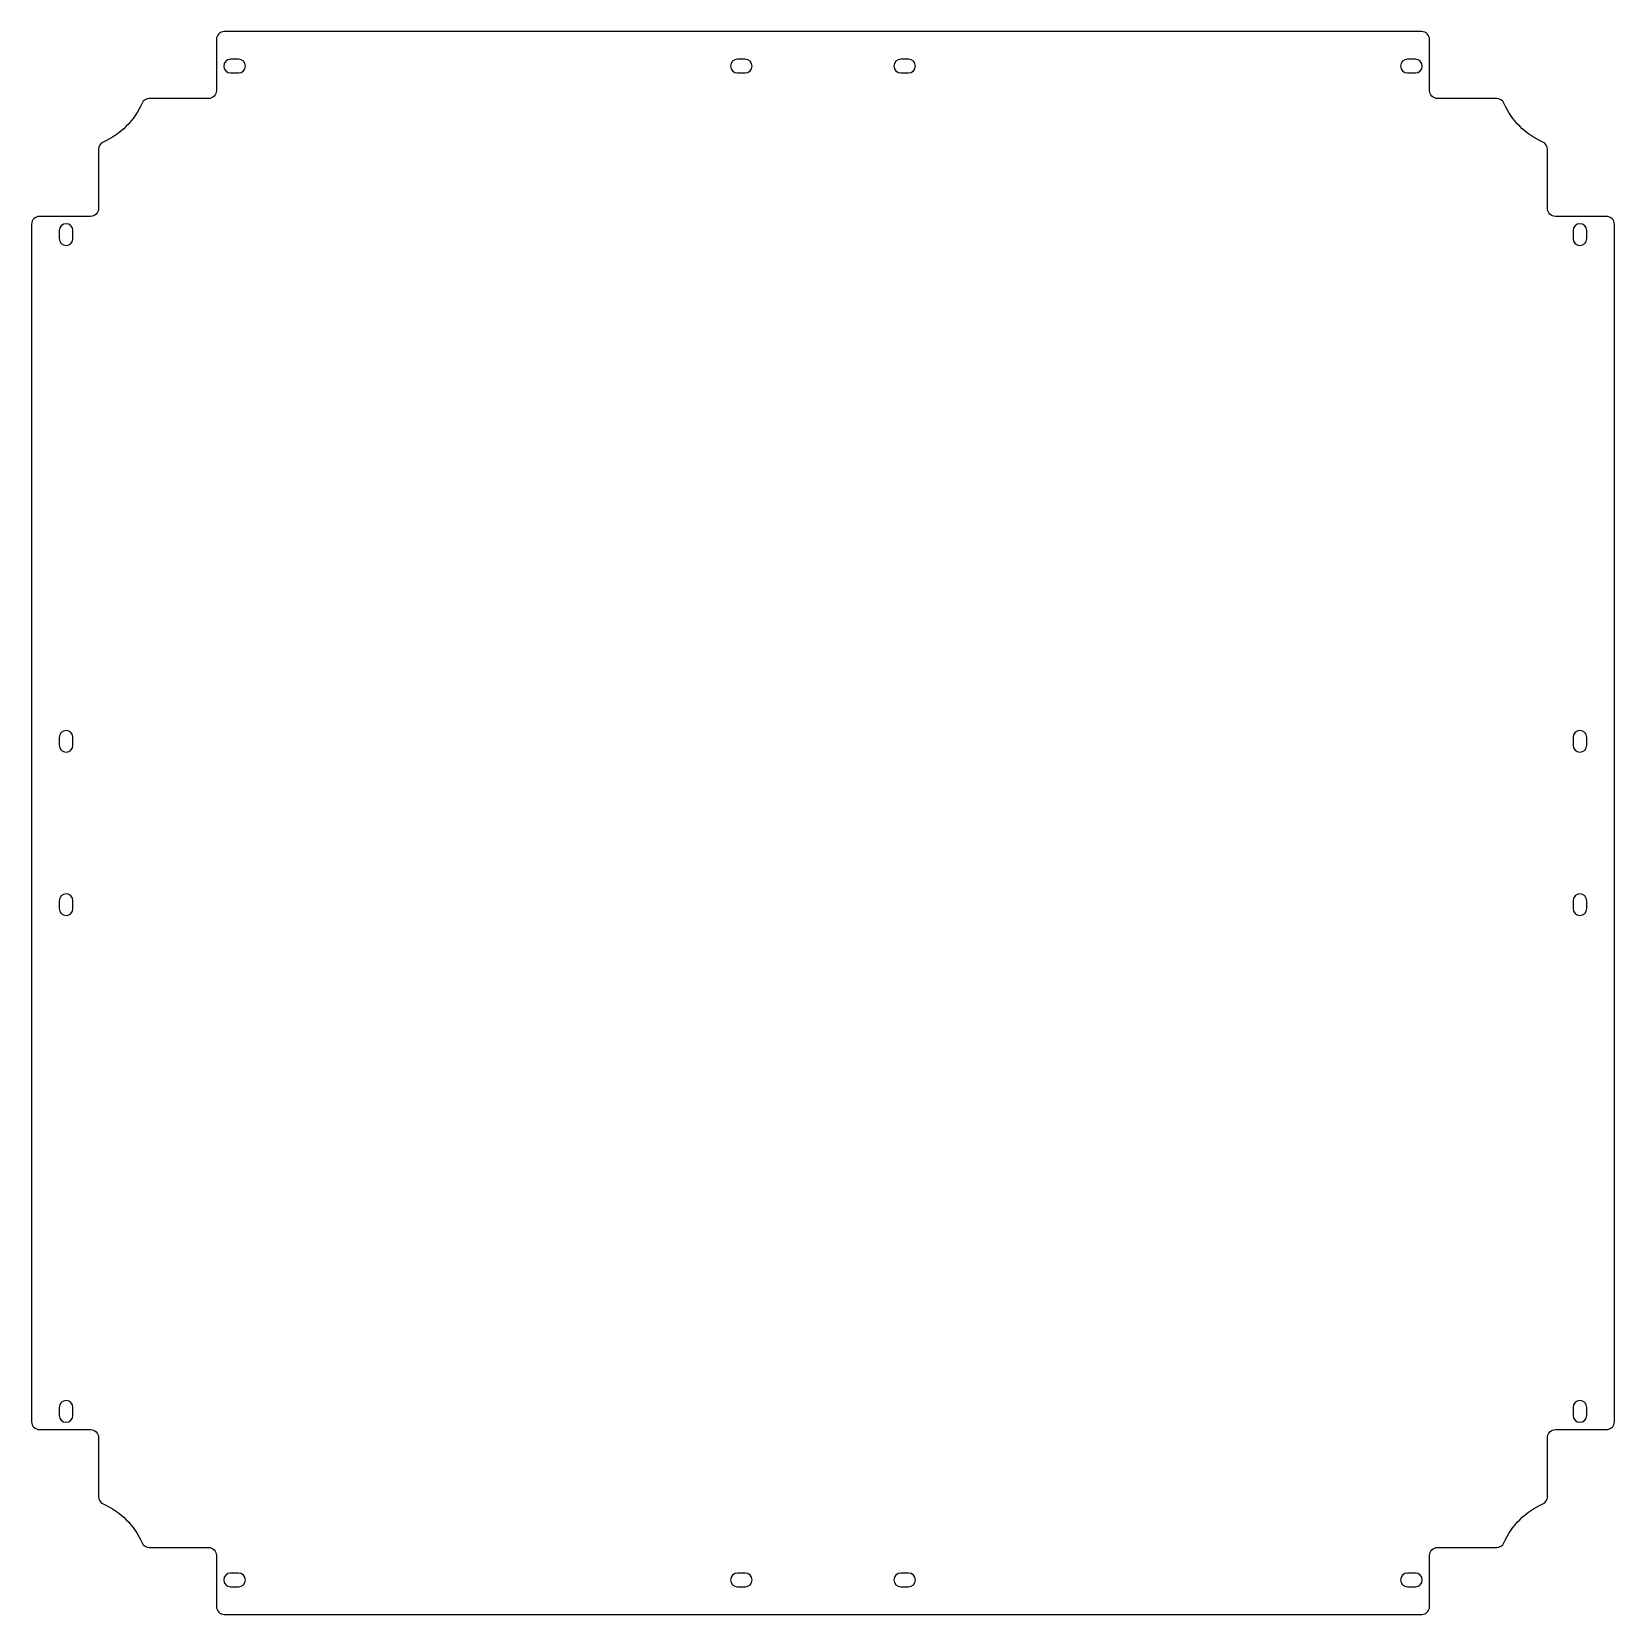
# Model space of a CAD drawing. Header units: millimetres. Extents: x -201 to 201, y -201 to 201.
import ezdxf

# ---------------------------------------------------------------- set-up
doc = ezdxf.new("R2010")
doc.units = ezdxf.units.MM
doc.layers.get('0').update_dxf_attribs({"linetype": 'CONTINUOUS'})

msp = doc.modelspace()

# ---------------------------------------------------------------- linework, layer by layer
for points in [[(-183.06, 173.16, 0.29643), (-184.25, 171.33), (-184.25, 156.25, -0.414214), (-186.25, 154.25), (-199.25, 154.25, 0.414214), (-201.25, 152.25), (-201.25, -152.25, 0.414214), (-199.25, -154.25), (-186.25, -154.25, -0.414214), (-184.25, -156.25), (-184.25, -171.33, 0.29643), (-183.06, -173.16, -0.185751), (-173.16, -183.06, 0.29643), (-171.33, -184.25), (-156.25, -184.25, -0.414214), (-154.25, -186.25), (-154.25, -199.25, 0.414214), (-152.25, -201.25), (152.25, -201.25, 0.414214), (154.25, -199.25), (154.25, -186.25, -0.414214), (156.25, -184.25), (171.33, -184.25, 0.29643), (173.16, -183.06, -0.185751), (183.06, -173.16, 0.29643), (184.25, -171.33), (184.25, -156.25, -0.414214), (186.25, -154.25), (199.25, -154.25, 0.414214), (201.25, -152.25), (201.25, 152.25, 0.414214), (199.25, 154.25), (186.25, 154.25, -0.414214), (184.25, 156.25), (184.25, 171.33, 0.29643), (183.06, 173.16, -0.185751), (173.16, 183.06, 0.29643), (171.33, 184.25), (156.25, 184.25, -0.414214), (154.25, 186.25), (154.25, 199.25, 0.414214), (152.25, 201.25), (-152.25, 201.25, 0.414214), (-154.25, 199.25), (-154.25, 186.25, -0.414214), (-156.25, 184.25), (-171.33, 184.25, 0.29643), (-173.16, 183.06, -0.185751)], [(-150.65, 190.75), (-148.65, 190.75, 1), (-148.65, 194.25), (-150.65, 194.25, 1)], [(-21.78, 190.75), (-19.78, 190.75, 1), (-19.78, 194.25), (-21.78, 194.25, 1)], [(19.78, 190.75), (21.78, 190.75, 1), (21.78, 194.25), (19.78, 194.25, 1)], [(148.65, 190.75), (150.65, 190.75, 1), (150.65, 194.25), (148.65, 194.25, 1)], [(-190.75, 148.65), (-190.75, 150.65, 1), (-194.25, 150.65), (-194.25, 148.65, 1)], [(190.75, 150.65), (190.75, 148.65, 1), (194.25, 148.65), (194.25, 150.65, 1)], [(-190.75, 19.78), (-190.75, 21.78, 1), (-194.25, 21.78), (-194.25, 19.78, 1)], [(190.75, 21.78), (190.75, 19.78, 1), (194.25, 19.78), (194.25, 21.78, 1)], [(-190.75, -21.78), (-190.75, -19.78, 1), (-194.25, -19.78), (-194.25, -21.78, 1)], [(190.75, -19.78), (190.75, -21.78, 1), (194.25, -21.78), (194.25, -19.78, 1)], [(-190.75, -150.65), (-190.75, -148.65, 1), (-194.25, -148.65), (-194.25, -150.65, 1)], [(194.25, -150.65), (194.25, -148.65, 1), (190.75, -148.65), (190.75, -150.65, 1)], [(-150.65, -194.25), (-148.65, -194.25, 1), (-148.65, -190.75), (-150.65, -190.75, 1)], [(-21.78, -194.25), (-19.78, -194.25, 1), (-19.78, -190.75), (-21.78, -190.75, 1)], [(19.78, -194.25), (21.78, -194.25, 1), (21.78, -190.75), (19.78, -190.75, 1)], [(148.65, -194.25), (150.65, -194.25, 1), (150.65, -190.75), (148.65, -190.75, 1)]]:
    msp.add_lwpolyline(points, format="xyb", close=True)

doc.saveas('drawing.dxf')
